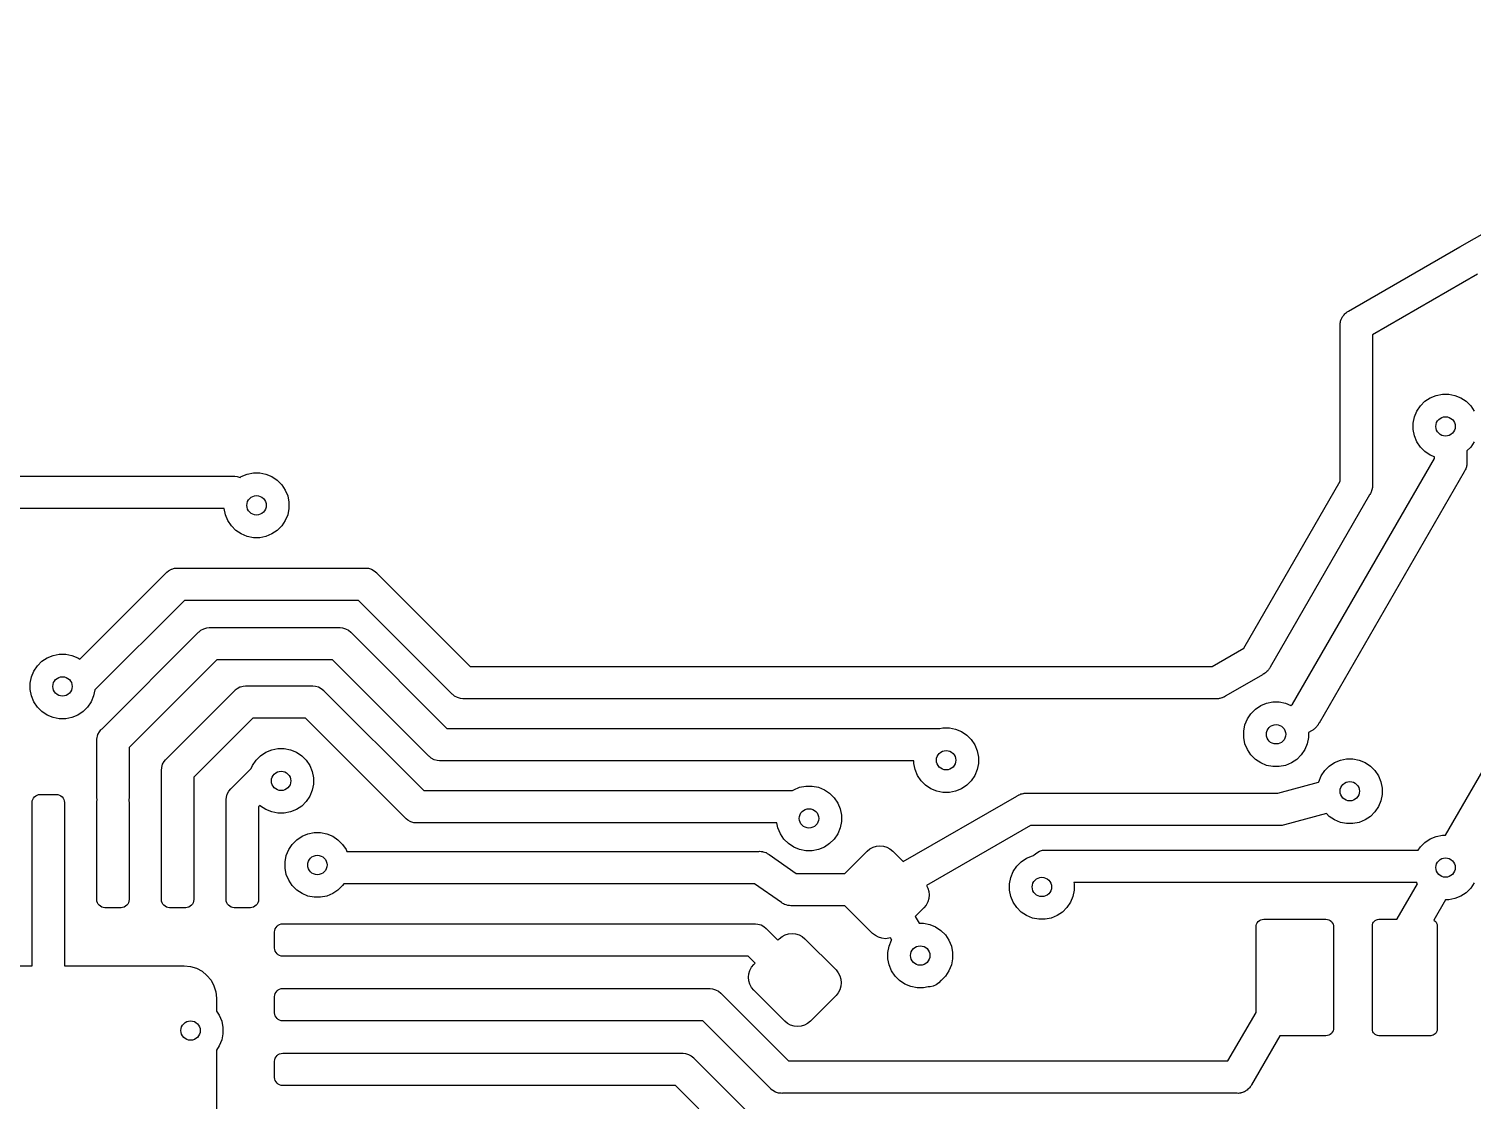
# Model space of a CAD drawing. Extents: x 3.79 to 7.56, y -4.78 to -3.57.
# Drawn here: x 4.4555 to 4.8947, y -4.1062 to -3.7802 of the extents above; entities that cross this region are included whole.
import ezdxf

# ---------------------------------------------------------------- set-up
doc = ezdxf.new("R2010")
doc.units = 0
doc.header["$MEASUREMENT"] = 0
doc.layers.add('BLACK', color=7, linetype='CONTINUOUS')

msp = doc.modelspace()

# ---------------------------------------------------------------- linework, layer by layer
at = {"layer": 'BLACK', "linetype": 'CONTINUOUS'}
for p, q in [((4.89098, -3.84656), (5.00593, -3.78019)), ((4.85706, -3.86614), (4.89098, -3.84656)), ((4.8963, -3.85485), (4.86437, -3.87329)), ((4.85465, -3.86932), (4.85467, -3.86916)), ((4.85467, -3.86916), (4.85479, -3.86886)), ((4.85479, -3.86886), (4.85488, -3.86855)), ((4.85488, -3.86855), (4.85496, -3.86841)), ((4.85496, -3.86841), (4.85501, -3.86826)), ((4.85501, -3.86826), (4.85518, -3.86798)), ((4.85518, -3.86798), (4.85534, -3.8677)), ((4.85534, -3.8677), (4.85544, -3.86757)), ((4.85544, -3.86757), (4.85553, -3.86743)), ((4.85553, -3.86743), (4.85575, -3.8672)), ((4.85575, -3.8672), (4.85595, -3.86695)), ((4.85595, -3.86695), (4.85608, -3.86684)), ((4.85608, -3.86684), (4.85619, -3.86673)), ((4.85619, -3.86673), (4.85645, -3.86654)), ((4.85645, -3.86654), (4.8567, -3.86633)), ((4.8567, -3.86633), (4.85706, -3.86614)), ((4.85451, -3.87012), (4.85457, -3.8698)), ((4.85453, -3.87052), (4.85451, -3.87012)), ((4.85453, -3.91787), (4.85453, -3.87052)), ((4.85457, -3.8698), (4.8546, -3.86948)), ((4.8546, -3.86948), (4.85465, -3.86932)), ((4.86437, -3.87329), (4.86437, -3.91878)), ((4.87789, -3.89652), (4.87897, -3.89491)), ((4.87897, -3.89491), (4.88034, -3.89354)), ((4.88034, -3.89354), (4.88195, -3.89246)), ((4.88195, -3.89246), (4.88374, -3.89172)), ((4.88374, -3.89172), (4.88564, -3.89134)), ((4.88564, -3.89134), (4.88758, -3.89134)), ((4.88758, -3.89134), (4.88949, -3.89172)), ((4.88949, -3.89172), (4.89128, -3.89246)), ((4.89128, -3.89246), (4.89289, -3.89354)), ((4.89289, -3.89354), (4.89426, -3.89491)), ((4.89426, -3.89491), (4.89534, -3.89652)), ((4.87677, -3.90021), (4.87715, -3.89831)), ((4.87715, -3.89831), (4.87789, -3.89652)), ((4.87677, -3.90215), (4.87677, -3.90021)), ((4.87715, -3.90405), (4.87677, -3.90215)), ((4.87789, -3.90584), (4.87715, -3.90405)), ((4.87897, -3.90746), (4.87789, -3.90584)), ((4.88034, -3.90883), (4.87897, -3.90746)), ((4.89426, -3.90746), (4.89311, -3.9086)), ((4.89311, -3.9086), (4.89311, -3.91183)), ((4.89534, -3.90584), (4.89426, -3.90746)), ((4.84007, -3.98574), (4.88327, -3.91091)), ((4.88195, -3.9099), (4.88034, -3.90883)), ((4.88327, -3.91045), (4.88195, -3.9099)), ((4.88327, -3.91091), (4.88327, -3.91045)), ((4.89305, -3.91304), (4.89304, -3.9132)), ((4.89309, -3.91288), (4.89305, -3.91304)), ((4.8931, -3.91256), (4.89309, -3.91288)), ((4.89311, -3.91247), (4.8931, -3.91256)), ((4.89311, -3.91183), (4.89312, -3.91191)), ((4.89312, -3.91191), (4.89311, -3.91231)), ((4.89311, -3.91231), (4.89311, -3.91247)), ((4.42701, -3.91634), (4.51823, -3.91634)), ((4.51823, -3.91634), (4.51895, -3.91641)), ((4.51895, -3.91641), (4.51984, -3.91668)), ((4.51984, -3.91668), (4.52014, -3.91647)), ((4.52014, -3.91647), (4.52193, -3.91573)), ((4.52193, -3.91573), (4.52383, -3.91535)), ((4.52383, -3.91535), (4.52577, -3.91535)), ((4.52577, -3.91535), (4.52767, -3.91573)), ((4.52767, -3.91573), (4.52947, -3.91647)), ((4.52947, -3.91647), (4.53108, -3.91755)), ((4.53108, -3.91755), (4.53245, -3.91892)), ((4.89225, -3.91504), (4.84813, -3.99146)), ((4.8923, -3.91498), (4.89225, -3.91504)), ((4.89249, -3.91462), (4.8923, -3.91498)), ((4.89257, -3.91448), (4.89249, -3.91462)), ((4.89261, -3.91441), (4.89257, -3.91448)), ((4.89276, -3.91413), (4.89261, -3.91441)), ((4.8928, -3.91397), (4.89276, -3.91413)), ((4.89287, -3.91382), (4.8928, -3.91397)), ((4.89295, -3.91351), (4.89287, -3.91382)), ((4.89304, -3.9132), (4.89295, -3.91351)), ((4.53245, -3.91892), (4.53353, -3.92053)), ((4.53353, -3.92053), (4.53427, -3.92233)), ((4.82519, -3.96868), (4.85453, -3.91787)), ((4.86356, -3.92193), (4.86351, -3.922)), ((4.86375, -3.92158), (4.86356, -3.92193)), ((4.86383, -3.92144), (4.86375, -3.92158)), ((4.86386, -3.92136), (4.86383, -3.92144)), ((4.86402, -3.92108), (4.86386, -3.92136)), ((4.86406, -3.92092), (4.86402, -3.92108)), ((4.86413, -3.92078), (4.86406, -3.92092)), ((4.8642, -3.92046), (4.86413, -3.92078)), ((4.8643, -3.92015), (4.8642, -3.92046)), ((4.86431, -3.91999), (4.8643, -3.92015)), ((4.86435, -3.91983), (4.86431, -3.91999)), ((4.86436, -3.91951), (4.86435, -3.91983)), ((4.86437, -3.91943), (4.86436, -3.91951)), ((4.86437, -3.91878), (4.86438, -3.91886)), ((4.86438, -3.91886), (4.86437, -3.91927)), ((4.86437, -3.91927), (4.86437, -3.91943)), ((4.51496, -3.92618), (4.42881, -3.92618)), ((4.51534, -3.92807), (4.51496, -3.92618)), ((4.53427, -3.92233), (4.53465, -3.92423)), ((4.53465, -3.92617), (4.53427, -3.92807)), ((4.53465, -3.92423), (4.53465, -3.92617)), ((4.86351, -3.922), (4.83326, -3.9744)), ((4.51608, -3.92986), (4.51534, -3.92807)), ((4.51716, -3.93147), (4.51608, -3.92986)), ((4.53353, -3.92986), (4.53245, -3.93147)), ((4.53427, -3.92807), (4.53353, -3.92986)), ((4.51853, -3.93284), (4.51716, -3.93147)), ((4.52014, -3.93392), (4.51853, -3.93284)), ((4.52193, -3.93466), (4.52014, -3.93392)), ((4.52383, -3.93504), (4.52193, -3.93466)), ((4.52577, -3.93504), (4.52383, -3.93504)), ((4.52767, -3.93466), (4.52577, -3.93504)), ((4.52947, -3.93392), (4.52767, -3.93466)), ((4.53108, -3.93284), (4.52947, -3.93392)), ((4.53245, -3.93147), (4.53108, -3.93284)), ((4.47103, -3.97201), (4.49714, -3.9459)), ((4.49714, -3.9459), (4.49729, -3.94572)), ((4.49729, -3.94572), (4.49752, -3.94553)), ((4.49752, -3.94553), (4.49804, -3.9451)), ((4.49804, -3.9451), (4.4989, -3.94464)), ((4.4989, -3.94464), (4.49901, -3.94461)), ((4.49901, -3.94461), (4.49982, -3.94436)), ((4.49982, -3.94436), (4.50055, -3.94429)), ((4.50055, -3.94429), (4.50079, -3.94427)), ((4.50055, -3.94429), (4.50055, -3.94429)), ((4.50079, -3.94427), (4.50103, -3.94429)), ((4.50103, -3.94429), (4.55763, -3.94429)), ((4.55763, -3.94429), (4.55787, -3.94427)), ((4.55787, -3.94427), (4.55812, -3.94429)), ((4.55812, -3.94429), (4.55812, -3.94429)), ((4.55812, -3.94429), (4.55884, -3.94436)), ((4.55884, -3.94436), (4.55977, -3.94464)), ((4.55977, -3.94464), (4.56062, -3.9451)), ((4.56062, -3.9451), (4.56137, -3.94572)), ((4.56137, -3.94572), (4.56152, -3.9459)), ((4.56152, -3.9459), (4.58983, -3.97421)), ((4.50283, -3.95413), (4.47557, -3.98139)), ((4.55584, -3.95413), (4.50283, -3.95413)), ((4.58414, -3.98244), (4.55584, -3.95413)), ((4.88661, -4.02559), (4.92667, -3.95621)), ((4.47779, -3.9932), (4.50698, -3.96401)), ((4.50698, -3.96401), (4.50713, -3.96383)), ((4.50713, -3.96383), (4.50732, -3.96367)), ((4.50732, -3.96367), (4.50788, -3.96321)), ((4.50732, -3.96367), (4.50732, -3.96367)), ((4.50788, -3.96321), (4.50874, -3.96275)), ((4.50788, -3.96321), (4.50788, -3.96321)), ((4.50788, -3.96321), (4.50788, -3.96321)), ((4.50874, -3.96275), (4.50967, -3.96247)), ((4.50967, -3.96247), (4.51039, -3.9624)), ((4.51039, -3.9624), (4.51063, -3.96238)), ((4.51039, -3.9624), (4.51039, -3.9624)), ((4.51063, -3.96238), (4.51087, -3.9624)), ((4.51087, -3.9624), (4.54976, -3.9624)), ((4.54976, -3.9624), (4.55, -3.96238)), ((4.55, -3.96238), (4.55024, -3.9624)), ((4.55024, -3.9624), (4.55024, -3.9624)), ((4.55024, -3.9624), (4.55096, -3.96247)), ((4.55096, -3.96247), (4.55189, -3.96275)), ((4.55189, -3.96275), (4.55275, -3.96321)), ((4.55275, -3.96321), (4.5535, -3.96383)), ((4.5535, -3.96383), (4.55365, -3.96401)), ((4.55365, -3.96401), (4.58275, -3.99311)), ((4.81561, -3.97421), (4.82519, -3.96868)), ((4.45703, -3.97565), (4.4581, -3.97404)), ((4.4581, -3.97404), (4.45947, -3.97267)), ((4.45947, -3.97267), (4.46109, -3.97159)), ((4.46109, -3.97159), (4.46288, -3.97085)), ((4.46288, -3.97085), (4.46478, -3.97047)), ((4.46478, -3.97047), (4.46672, -3.97047)), ((4.46672, -3.97047), (4.46862, -3.97085)), ((4.46862, -3.97085), (4.47041, -3.97159)), ((4.47041, -3.97159), (4.47103, -3.97201)), ((4.51267, -3.97224), (4.48602, -3.99889)), ((4.54796, -3.97224), (4.51267, -3.97224)), ((4.57706, -4.00134), (4.54796, -3.97224)), ((4.58983, -3.97421), (4.81561, -3.97421)), ((4.83323, -3.97447), (4.83301, -3.97481)), ((4.83326, -3.9744), (4.83323, -3.97447)), ((4.45591, -3.97935), (4.45628, -3.97744)), ((4.45628, -3.97744), (4.45703, -3.97565)), ((4.8309, -3.97675), (4.81974, -3.98319)), ((4.83098, -3.97672), (4.8309, -3.97675)), ((4.83132, -3.97651), (4.83098, -3.97672)), ((4.83146, -3.97643), (4.83132, -3.97651)), ((4.83153, -3.97638), (4.83146, -3.97643)), ((4.8318, -3.97621), (4.83153, -3.97638)), ((4.83192, -3.9761), (4.8318, -3.97621)), ((4.83205, -3.976), (4.83192, -3.9761)), ((4.83227, -3.97577), (4.83205, -3.976)), ((4.83251, -3.97555), (4.83227, -3.97577)), ((4.8326, -3.97541), (4.83251, -3.97555)), ((4.83272, -3.9753), (4.8326, -3.97541)), ((4.83289, -3.97502), (4.83272, -3.9753)), ((4.83293, -3.97495), (4.83289, -3.97502)), ((4.83301, -3.97481), (4.83293, -3.97495)), ((4.45591, -3.98128), (4.45591, -3.97935)), ((4.45628, -3.98319), (4.45591, -3.98128)), ((4.45703, -3.98498), (4.45628, -3.98319)), ((4.47521, -3.98319), (4.47447, -3.98498)), ((4.47557, -3.98139), (4.47521, -3.98319)), ((4.49748, -4.00225), (4.518, -3.98173)), ((4.518, -3.98173), (4.51816, -3.98154)), ((4.51816, -3.98154), (4.51834, -3.98139)), ((4.51834, -3.98139), (4.51891, -3.98093)), ((4.51834, -3.98139), (4.51834, -3.98139)), ((4.51891, -3.98093), (4.51976, -3.98047)), ((4.51976, -3.98047), (4.51988, -3.98043)), ((4.51988, -3.98043), (4.52069, -3.98019)), ((4.52069, -3.98019), (4.52141, -3.98012)), ((4.52141, -3.98012), (4.52165, -3.98009)), ((4.52141, -3.98012), (4.52141, -3.98012)), ((4.52165, -3.98009), (4.52189, -3.98012)), ((4.52189, -3.98012), (4.54149, -3.98012)), ((4.54149, -3.98012), (4.54173, -3.98009)), ((4.54173, -3.98009), (4.54197, -3.98012)), ((4.54197, -3.98012), (4.54197, -3.98012)), ((4.54197, -3.98012), (4.5427, -3.98019)), ((4.5427, -3.98019), (4.54362, -3.98047)), ((4.54362, -3.98047), (4.54448, -3.98093)), ((4.54448, -3.98093), (4.54523, -3.98154)), ((4.54523, -3.98154), (4.54538, -3.98173)), ((4.54538, -3.98173), (4.57566, -4.01201)), ((4.5843, -3.98263), (4.58414, -3.98244)), ((4.58449, -3.98278), (4.5843, -3.98263)), ((4.58495, -3.98316), (4.58449, -3.98278)), ((4.58449, -3.98278), (4.58449, -3.98278)), ((4.58505, -3.98325), (4.58495, -3.98316)), ((4.5859, -3.9837), (4.58505, -3.98325)), ((4.81932, -3.98344), (4.81918, -3.98352)), ((4.81968, -3.98325), (4.81932, -3.98344)), ((4.81974, -3.98319), (4.81968, -3.98325)), ((4.4581, -3.98659), (4.45703, -3.98498)), ((4.45947, -3.98796), (4.4581, -3.98659)), ((4.47339, -3.98659), (4.47202, -3.98796)), ((4.47447, -3.98498), (4.47339, -3.98659)), ((4.58683, -3.98398), (4.5859, -3.9837)), ((4.58755, -3.98406), (4.58683, -3.98398)), ((4.5878, -3.98408), (4.58755, -3.98406)), ((4.58755, -3.98406), (4.58755, -3.98406)), ((4.58804, -3.98406), (4.5878, -3.98408)), ((4.81653, -3.98406), (4.58804, -3.98406)), ((4.81661, -3.98407), (4.81653, -3.98406)), ((4.81701, -3.98406), (4.81661, -3.98407)), ((4.81717, -3.98406), (4.81701, -3.98406)), ((4.81725, -3.98405), (4.81717, -3.98406)), ((4.81757, -3.98404), (4.81725, -3.98405)), ((4.81773, -3.984), (4.81757, -3.98404)), ((4.81789, -3.98398), (4.81773, -3.984)), ((4.8182, -3.98389), (4.81789, -3.98398)), ((4.81852, -3.98382), (4.8182, -3.98389)), ((4.81867, -3.98375), (4.81852, -3.98382)), ((4.81882, -3.9837), (4.81867, -3.98375)), ((4.81911, -3.98355), (4.81882, -3.9837)), ((4.81918, -3.98352), (4.81911, -3.98355)), ((4.82739, -3.98861), (4.82877, -3.98724)), ((4.82877, -3.98724), (4.83038, -3.98616)), ((4.83038, -3.98616), (4.83217, -3.98542)), ((4.83217, -3.98542), (4.83407, -3.98504)), ((4.83407, -3.98504), (4.83601, -3.98504)), ((4.83601, -3.98504), (4.83791, -3.98542)), ((4.83791, -3.98542), (4.83949, -3.98607)), ((4.83949, -3.98607), (4.84007, -3.98574)), ((4.46109, -3.98904), (4.45947, -3.98796)), ((4.46288, -3.98978), (4.46109, -3.98904)), ((4.46478, -3.99016), (4.46288, -3.98978)), ((4.46672, -3.99016), (4.46478, -3.99016)), ((4.46862, -3.98978), (4.46672, -3.99016)), ((4.47041, -3.98904), (4.46862, -3.98978)), ((4.47202, -3.98796), (4.47041, -3.98904)), ((4.52369, -3.98996), (4.50571, -4.00794)), ((4.53969, -3.98996), (4.52369, -3.98996)), ((4.56997, -4.02024), (4.53969, -3.98996)), ((4.8252, -3.99391), (4.82558, -3.99201)), ((4.82558, -3.99201), (4.82632, -3.99022)), ((4.82632, -3.99022), (4.82739, -3.98861)), ((4.84776, -3.99208), (4.84759, -3.99235)), ((4.84781, -3.99201), (4.84776, -3.99208)), ((4.84789, -3.99187), (4.84781, -3.99201)), ((4.8481, -3.99153), (4.84789, -3.99187)), ((4.84813, -3.99146), (4.8481, -3.99153)), ((4.47616, -3.99685), (4.4762, -3.99641)), ((4.4762, -3.99641), (4.47625, -3.99589)), ((4.47625, -3.99589), (4.47638, -3.99547)), ((4.47638, -3.99547), (4.47653, -3.99496)), ((4.47653, -3.99496), (4.47699, -3.9941)), ((4.47699, -3.9941), (4.47745, -3.99354)), ((4.47745, -3.99354), (4.47761, -3.99335)), ((4.47745, -3.99354), (4.47745, -3.99354)), ((4.47761, -3.99335), (4.47779, -3.9932)), ((4.58275, -3.99311), (4.73269, -3.99311)), ((4.73269, -3.99311), (4.73368, -3.99291)), ((4.73368, -3.99291), (4.73562, -3.99291)), ((4.73562, -3.99291), (4.73752, -3.99329)), ((4.73752, -3.99329), (4.73931, -3.99403)), ((4.73931, -3.99403), (4.74092, -3.99511)), ((4.74092, -3.99511), (4.74229, -3.99648)), ((4.74229, -3.99648), (4.74337, -3.99809)), ((4.8252, -3.99585), (4.8252, -3.99391)), ((4.82558, -3.99775), (4.8252, -3.99585)), ((4.84488, -3.99585), (4.8445, -3.99775)), ((4.84578, -3.99381), (4.84488, -3.99433)), ((4.84488, -3.99433), (4.84488, -3.99585)), ((4.84586, -3.99378), (4.84578, -3.99381)), ((4.8462, -3.99357), (4.84586, -3.99378)), ((4.84634, -3.99348), (4.8462, -3.99357)), ((4.8464, -3.99344), (4.84634, -3.99348)), ((4.84668, -3.99327), (4.8464, -3.99344)), ((4.8468, -3.99316), (4.84668, -3.99327)), ((4.84693, -3.99306), (4.8468, -3.99316)), ((4.84715, -3.99283), (4.84693, -3.99306)), ((4.84739, -3.9926), (4.84715, -3.99283)), ((4.84748, -3.99247), (4.84739, -3.9926)), ((4.84759, -3.99235), (4.84748, -3.99247)), ((4.47618, -3.99709), (4.47616, -3.99685)), ((4.47618, -4.01412), (4.47618, -3.99709)), ((4.48602, -3.99889), (4.48602, -4.01412)), ((4.52601, -4.00141), (4.52762, -4.00033)), ((4.52762, -4.00033), (4.52941, -3.99959)), ((4.52941, -3.99959), (4.53131, -3.99921)), ((4.53131, -3.99921), (4.53325, -3.99921)), ((4.53325, -3.99921), (4.53515, -3.99959)), ((4.53515, -3.99959), (4.53695, -4.00033)), ((4.53695, -4.00033), (4.53856, -4.00141)), ((4.74337, -3.99809), (4.74411, -3.99988)), ((4.74411, -3.99988), (4.74449, -4.00179)), ((4.82632, -3.99954), (4.82558, -3.99775)), ((4.82739, -4.00116), (4.82632, -3.99954)), ((4.84376, -3.99954), (4.84268, -4.00116)), ((4.8445, -3.99775), (4.84376, -3.99954)), ((4.49584, -4.00591), (4.49594, -4.00494)), ((4.49594, -4.00494), (4.49622, -4.00401)), ((4.49622, -4.00401), (4.49668, -4.00316)), ((4.49668, -4.00316), (4.49714, -4.0026)), ((4.49714, -4.0026), (4.49729, -4.00241)), ((4.49714, -4.0026), (4.49714, -4.0026)), ((4.49729, -4.00241), (4.49748, -4.00225)), ((4.51716, -4.01131), (4.52307, -4.0054)), ((4.52307, -4.0054), (4.52318, -4.00531)), ((4.52318, -4.00531), (4.52356, -4.00439)), ((4.52356, -4.00439), (4.52464, -4.00278)), ((4.52464, -4.00278), (4.52601, -4.00141)), ((4.53856, -4.00141), (4.53993, -4.00278)), ((4.53993, -4.00278), (4.54101, -4.00439)), ((4.54101, -4.00439), (4.54175, -4.00618)), ((4.57721, -4.00153), (4.57706, -4.00134)), ((4.5774, -4.00168), (4.57721, -4.00153)), ((4.57796, -4.00214), (4.5774, -4.00168)), ((4.5774, -4.00168), (4.5774, -4.00168)), ((4.57882, -4.0026), (4.57796, -4.00214)), ((4.57974, -4.00288), (4.57882, -4.0026)), ((4.58047, -4.00295), (4.57974, -4.00288)), ((4.58071, -4.00298), (4.58047, -4.00295)), ((4.58047, -4.00295), (4.58047, -4.00295)), ((4.58095, -4.00295), (4.58071, -4.00298)), ((4.7248, -4.00295), (4.58095, -4.00295)), ((4.7248, -4.00373), (4.7248, -4.00295)), ((4.72518, -4.00563), (4.7248, -4.00373)), ((4.74449, -4.00373), (4.74411, -4.00563)), ((4.74449, -4.00179), (4.74449, -4.00373)), ((4.82877, -4.00253), (4.82739, -4.00116)), ((4.83038, -4.0036), (4.82877, -4.00253)), ((4.83217, -4.00435), (4.83038, -4.0036)), ((4.83407, -4.00472), (4.83217, -4.00435)), ((4.83601, -4.00472), (4.83407, -4.00472)), ((4.83791, -4.00435), (4.83601, -4.00472)), ((4.8397, -4.0036), (4.83791, -4.00435)), ((4.84131, -4.00253), (4.8397, -4.0036)), ((4.84268, -4.00116), (4.84131, -4.00253)), ((4.84984, -4.00593), (4.85121, -4.00456)), ((4.85121, -4.00456), (4.85282, -4.00348)), ((4.85282, -4.00348), (4.85461, -4.00274)), ((4.85461, -4.00274), (4.85651, -4.00236)), ((4.85651, -4.00236), (4.85845, -4.00236)), ((4.85845, -4.00236), (4.86035, -4.00274)), ((4.86035, -4.00274), (4.86214, -4.00348)), ((4.86214, -4.00348), (4.86375, -4.00456)), ((4.86375, -4.00456), (4.86513, -4.00593)), ((4.49587, -4.00615), (4.49584, -4.00591)), ((4.49587, -4.01565), (4.49587, -4.00615)), ((4.50571, -4.00794), (4.50571, -4.04518)), ((4.54175, -4.00618), (4.54213, -4.00809)), ((4.54213, -4.00809), (4.54213, -4.01002)), ((4.72592, -4.00742), (4.72518, -4.00563)), ((4.727, -4.00903), (4.72592, -4.00742)), ((4.72837, -4.0104), (4.727, -4.00903)), ((4.74229, -4.00903), (4.74092, -4.0104)), ((4.74337, -4.00742), (4.74229, -4.00903)), ((4.74411, -4.00563), (4.74337, -4.00742)), ((4.83557, -4.0128), (4.84799, -4.00947)), ((4.84799, -4.00947), (4.84802, -4.00933)), ((4.84802, -4.00933), (4.84876, -4.00754)), ((4.84876, -4.00754), (4.84984, -4.00593)), ((4.86513, -4.00593), (4.8662, -4.00754)), ((4.8662, -4.00754), (4.86694, -4.00933)), ((4.86694, -4.00933), (4.86732, -4.01124)), ((4.45691, -4.01428), (4.45722, -4.01391)), ((4.45722, -4.01391), (4.45759, -4.0136)), ((4.45759, -4.0136), (4.45802, -4.01338)), ((4.45802, -4.01338), (4.45848, -4.01324)), ((4.45848, -4.01324), (4.45896, -4.01319)), ((4.45896, -4.01319), (4.46388, -4.01319)), ((4.46388, -4.01319), (4.46436, -4.01324)), ((4.46436, -4.01324), (4.46482, -4.01338)), ((4.46482, -4.01338), (4.46524, -4.0136)), ((4.46524, -4.0136), (4.46562, -4.01391)), ((4.46562, -4.01391), (4.46592, -4.01428)), ((4.47625, -4.01484), (4.47618, -4.01412)), ((4.48602, -4.01412), (4.48595, -4.01484)), ((4.51555, -4.01472), (4.51562, -4.014)), ((4.51562, -4.014), (4.5159, -4.01307)), ((4.5159, -4.01307), (4.51636, -4.01221)), ((4.51636, -4.01221), (4.51698, -4.01146)), ((4.51698, -4.01146), (4.51716, -4.01131)), ((4.54101, -4.01372), (4.53993, -4.01533)), ((4.54175, -4.01193), (4.54101, -4.01372)), ((4.54213, -4.01002), (4.54175, -4.01193)), ((4.57566, -4.01201), (4.68787, -4.01201)), ((4.68787, -4.01201), (4.68825, -4.01175)), ((4.68825, -4.01175), (4.69004, -4.01101)), ((4.69004, -4.01101), (4.69194, -4.01063)), ((4.69194, -4.01063), (4.69388, -4.01063)), ((4.69388, -4.01063), (4.69578, -4.01101)), ((4.69578, -4.01101), (4.69758, -4.01175)), ((4.69758, -4.01175), (4.69919, -4.01283)), ((4.69919, -4.01283), (4.70056, -4.0142)), ((4.72161, -4.03363), (4.7562, -4.01366)), ((4.72998, -4.01148), (4.72837, -4.0104)), ((4.73177, -4.01222), (4.72998, -4.01148)), ((4.73368, -4.0126), (4.73177, -4.01222)), ((4.73562, -4.0126), (4.73368, -4.0126)), ((4.73752, -4.01222), (4.73562, -4.0126)), ((4.73931, -4.01148), (4.73752, -4.01222)), ((4.74092, -4.0104), (4.73931, -4.01148)), ((4.7562, -4.01366), (4.75627, -4.0136)), ((4.75627, -4.0136), (4.75662, -4.01341)), ((4.75662, -4.01341), (4.75676, -4.01333)), ((4.75676, -4.01333), (4.75684, -4.0133)), ((4.75684, -4.0133), (4.75712, -4.01315)), ((4.75712, -4.01315), (4.75728, -4.0131)), ((4.75728, -4.0131), (4.75742, -4.01303)), ((4.75742, -4.01303), (4.75774, -4.01296)), ((4.75774, -4.01296), (4.75805, -4.01287)), ((4.75805, -4.01287), (4.75821, -4.01285)), ((4.75821, -4.01285), (4.75837, -4.01281)), ((4.75837, -4.01281), (4.75869, -4.0128)), ((4.75869, -4.0128), (4.75877, -4.0128)), ((4.75877, -4.0128), (4.75893, -4.0128)), ((4.75893, -4.0128), (4.75934, -4.01278)), ((4.75934, -4.01278), (4.75942, -4.0128)), ((4.75942, -4.0128), (4.83557, -4.0128)), ((4.86732, -4.01317), (4.86694, -4.01508)), ((4.86732, -4.01124), (4.86732, -4.01317)), ((4.4565, -4.01565), (4.45654, -4.01517)), ((4.4565, -4.03068), (4.4565, -4.01565)), ((4.45654, -4.01517), (4.45668, -4.01471)), ((4.45668, -4.01471), (4.45691, -4.01428)), ((4.46592, -4.01428), (4.46615, -4.01471)), ((4.46615, -4.01471), (4.46629, -4.01517)), ((4.46629, -4.01517), (4.46634, -4.01565)), ((4.46634, -4.01565), (4.46634, -4.06535)), ((4.47618, -4.01565), (4.47623, -4.01517)), ((4.47618, -4.04518), (4.47618, -4.01565)), ((4.47623, -4.01517), (4.47629, -4.01497)), ((4.47629, -4.01497), (4.47625, -4.01484)), ((4.48595, -4.01484), (4.48591, -4.01497)), ((4.48591, -4.01497), (4.48598, -4.01517)), ((4.48598, -4.01517), (4.48602, -4.01565)), ((4.48602, -4.01565), (4.48602, -4.04518)), ((4.49587, -4.04518), (4.49587, -4.01565)), ((4.49587, -4.01565), (4.49587, -4.01565)), ((4.51553, -4.01496), (4.51555, -4.01472)), ((4.51555, -4.0152), (4.51553, -4.01496)), ((4.51555, -4.01472), (4.51555, -4.01472)), ((4.51555, -4.04518), (4.51555, -4.0152)), ((4.52585, -4.01654), (4.52539, -4.017)), ((4.52539, -4.017), (4.52539, -4.04518)), ((4.52601, -4.0167), (4.52585, -4.01654)), ((4.52762, -4.01778), (4.52601, -4.0167)), ((4.52941, -4.01852), (4.52762, -4.01778)), ((4.53131, -4.0189), (4.52941, -4.01852)), ((4.53515, -4.01852), (4.53325, -4.0189)), ((4.53695, -4.01778), (4.53515, -4.01852)), ((4.53856, -4.0167), (4.53695, -4.01778)), ((4.53993, -4.01533), (4.53856, -4.0167)), ((4.70056, -4.0142), (4.70164, -4.01581)), ((4.70164, -4.01581), (4.70238, -4.0176)), ((4.70238, -4.0176), (4.70276, -4.0195)), ((4.86513, -4.01848), (4.86375, -4.01985)), ((4.8662, -4.01687), (4.86513, -4.01848)), ((4.86694, -4.01508), (4.8662, -4.01687)), ((4.53325, -4.0189), (4.53131, -4.0189)), ((4.57013, -4.02043), (4.56997, -4.02024)), ((4.57031, -4.02058), (4.57013, -4.02043)), ((4.57087, -4.02104), (4.57031, -4.02058)), ((4.5715, -4.02137), (4.57087, -4.02104)), ((4.57173, -4.0215), (4.5715, -4.02137)), ((4.57266, -4.02178), (4.57173, -4.0215)), ((4.57338, -4.02185), (4.57266, -4.02178)), ((4.57362, -4.02187), (4.57338, -4.02185)), ((4.57338, -4.02185), (4.57338, -4.02185)), ((4.57386, -4.02185), (4.57362, -4.02187)), ((4.68315, -4.02185), (4.57386, -4.02185)), ((4.68345, -4.02334), (4.68315, -4.02185)), ((4.70276, -4.02144), (4.70238, -4.02334)), ((4.70276, -4.0195), (4.70276, -4.02144)), ((4.76033, -4.02264), (4.72866, -4.04092)), ((4.83614, -4.02264), (4.76033, -4.02264)), ((4.83654, -4.02265), (4.83614, -4.02264)), ((4.83686, -4.0226), (4.83654, -4.02265)), ((4.83719, -4.02257), (4.83686, -4.0226)), ((4.83757, -4.02245), (4.83719, -4.02257)), ((4.85038, -4.01902), (4.83757, -4.02245)), ((4.85121, -4.01985), (4.85038, -4.01902)), ((4.85282, -4.02093), (4.85121, -4.01985)), ((4.85461, -4.02167), (4.85282, -4.02093)), ((4.85651, -4.02205), (4.85461, -4.02167)), ((4.85845, -4.02205), (4.85651, -4.02205)), ((4.86035, -4.02167), (4.85845, -4.02205)), ((4.86214, -4.02093), (4.86035, -4.02167)), ((4.86375, -4.01985), (4.86214, -4.02093)), ((4.53566, -4.02837), (4.53703, -4.027)), ((4.53703, -4.027), (4.53864, -4.02592)), ((4.53864, -4.02592), (4.54044, -4.02518)), ((4.54044, -4.02518), (4.54234, -4.0248)), ((4.54234, -4.0248), (4.54428, -4.0248)), ((4.54428, -4.0248), (4.54618, -4.02518)), ((4.54618, -4.02518), (4.54797, -4.02592)), ((4.54797, -4.02592), (4.54958, -4.027)), ((4.54958, -4.027), (4.55095, -4.02837)), ((4.68419, -4.02513), (4.68345, -4.02334)), ((4.68527, -4.02675), (4.68419, -4.02513)), ((4.68664, -4.02812), (4.68527, -4.02675)), ((4.70056, -4.02675), (4.69919, -4.02812)), ((4.70164, -4.02513), (4.70056, -4.02675)), ((4.70238, -4.02334), (4.70164, -4.02513)), ((4.88034, -4.02779), (4.88195, -4.02671)), ((4.88195, -4.02671), (4.88374, -4.02597)), ((4.88374, -4.02597), (4.88564, -4.02559)), ((4.88564, -4.02559), (4.88661, -4.02559)), ((4.4565, -4.06535), (4.4565, -4.03068)), ((4.53384, -4.03177), (4.53458, -4.02998)), ((4.53458, -4.02998), (4.53566, -4.02837)), ((4.55095, -4.02837), (4.55203, -4.02998)), ((4.55203, -4.02998), (4.55225, -4.03051)), ((4.55225, -4.03051), (4.67766, -4.03051)), ((4.67766, -4.03051), (4.67795, -4.03049)), ((4.67795, -4.03049), (4.67838, -4.03054)), ((4.67838, -4.03054), (4.67882, -4.03058)), ((4.67882, -4.03058), (4.67886, -4.0306)), ((4.67886, -4.0306), (4.67891, -4.0306)), ((4.67891, -4.0306), (4.67933, -4.03074)), ((4.67933, -4.03074), (4.67975, -4.03086)), ((4.67975, -4.03086), (4.67979, -4.03089)), ((4.67979, -4.03089), (4.67983, -4.0309)), ((4.67983, -4.0309), (4.68021, -4.03111)), ((4.68021, -4.03111), (4.6806, -4.03132)), ((4.6806, -4.03132), (4.68083, -4.0315)), ((4.68083, -4.0315), (4.68902, -4.0372)), ((4.68825, -4.02919), (4.68664, -4.02812)), ((4.69004, -4.02994), (4.68825, -4.02919)), ((4.69194, -4.03031), (4.69004, -4.02994)), ((4.69388, -4.03031), (4.69194, -4.03031)), ((4.69578, -4.02994), (4.69388, -4.03031)), ((4.69758, -4.02919), (4.69578, -4.02994)), ((4.69919, -4.02812), (4.69758, -4.02919)), ((4.7038, -4.0372), (4.7106, -4.03041)), ((4.7106, -4.03041), (4.71143, -4.02972)), ((4.71143, -4.02972), (4.71239, -4.02921)), ((4.71239, -4.02921), (4.71342, -4.0289)), ((4.71342, -4.0289), (4.7145, -4.02879)), ((4.7145, -4.02879), (4.71557, -4.0289)), ((4.71557, -4.0289), (4.71661, -4.02921)), ((4.71661, -4.02921), (4.71756, -4.02972)), ((4.71756, -4.02972), (4.71839, -4.03041)), ((4.71839, -4.03041), (4.72161, -4.03363)), ((4.76125, -4.03181), (4.76146, -4.03154)), ((4.76146, -4.03154), (4.76221, -4.03093)), ((4.76221, -4.03093), (4.76307, -4.03047)), ((4.76307, -4.03047), (4.764, -4.03019)), ((4.764, -4.03019), (4.76472, -4.03012)), ((4.76472, -4.03012), (4.87833, -4.03012)), ((4.87833, -4.03012), (4.87897, -4.02916)), ((4.87897, -4.02916), (4.88034, -4.02779)), ((4.53346, -4.03368), (4.53384, -4.03177)), ((4.53346, -4.03562), (4.53346, -4.03368)), ((4.53384, -4.03752), (4.53346, -4.03562)), ((4.75506, -4.03668), (4.75613, -4.03506)), ((4.75613, -4.03506), (4.75751, -4.03369)), ((4.75751, -4.03369), (4.75912, -4.03262)), ((4.75912, -4.03262), (4.76091, -4.03187)), ((4.76091, -4.03187), (4.76125, -4.03181)), ((4.53458, -4.03931), (4.53384, -4.03752)), ((4.53566, -4.04092), (4.53458, -4.03931)), ((4.55133, -4.04035), (4.55095, -4.04092)), ((4.67631, -4.04035), (4.55133, -4.04035)), ((4.6845, -4.04605), (4.67631, -4.04035)), ((4.68902, -4.0372), (4.7038, -4.0372)), ((4.75394, -4.04037), (4.75432, -4.03847)), ((4.75394, -4.04231), (4.75394, -4.04037)), ((4.75432, -4.03847), (4.75506, -4.03668)), ((4.87784, -4.03996), (4.77354, -4.03996)), ((4.77354, -4.03996), (4.77362, -4.04037)), ((4.77362, -4.04037), (4.77362, -4.04231)), ((4.87192, -4.05103), (4.87808, -4.04037)), ((4.87789, -4.0401), (4.87784, -4.03996)), ((4.87808, -4.04037), (4.87789, -4.0401)), ((4.89534, -4.0401), (4.89426, -4.04171)), ((4.53703, -4.04229), (4.53566, -4.04092)), ((4.53864, -4.04337), (4.53703, -4.04229)), ((4.54044, -4.04411), (4.53864, -4.04337)), ((4.54234, -4.04449), (4.54044, -4.04411)), ((4.54428, -4.04449), (4.54234, -4.04449)), ((4.54618, -4.04411), (4.54428, -4.04449)), ((4.54797, -4.04337), (4.54618, -4.04411)), ((4.54958, -4.04229), (4.54797, -4.04337)), ((4.55095, -4.04092), (4.54958, -4.04229)), ((4.72866, -4.04092), (4.72905, -4.04166)), ((4.72905, -4.04166), (4.72937, -4.0427)), ((4.72937, -4.04485), (4.72905, -4.04588)), ((4.72937, -4.0427), (4.72947, -4.04377)), ((4.72947, -4.04377), (4.72937, -4.04485)), ((4.75432, -4.04421), (4.75394, -4.04231)), ((4.75506, -4.046), (4.75432, -4.04421)), ((4.77324, -4.04421), (4.7725, -4.046)), ((4.77362, -4.04231), (4.77324, -4.04421)), ((4.88949, -4.0449), (4.88758, -4.04528)), ((4.89128, -4.04416), (4.88949, -4.0449)), ((4.89289, -4.04308), (4.89128, -4.04416)), ((4.89426, -4.04171), (4.89289, -4.04308)), ((4.47623, -4.04566), (4.47618, -4.04518)), ((4.47637, -4.04612), (4.47623, -4.04566)), ((4.4766, -4.04654), (4.47637, -4.04612)), ((4.4769, -4.04692), (4.4766, -4.04654)), ((4.47727, -4.04722), (4.4769, -4.04692)), ((4.4777, -4.04745), (4.47727, -4.04722)), ((4.47816, -4.04759), (4.4777, -4.04745)), ((4.47864, -4.04764), (4.47816, -4.04759)), ((4.48356, -4.04764), (4.47864, -4.04764)), ((4.48404, -4.04759), (4.48356, -4.04764)), ((4.4845, -4.04745), (4.48404, -4.04759)), ((4.48493, -4.04722), (4.4845, -4.04745)), ((4.4853, -4.04692), (4.48493, -4.04722)), ((4.48561, -4.04654), (4.4853, -4.04692)), ((4.48584, -4.04612), (4.48561, -4.04654)), ((4.48598, -4.04566), (4.48584, -4.04612)), ((4.48602, -4.04518), (4.48598, -4.04566)), ((4.49591, -4.04566), (4.49587, -4.04518)), ((4.49605, -4.04612), (4.49591, -4.04566)), ((4.49628, -4.04654), (4.49605, -4.04612)), ((4.49659, -4.04692), (4.49628, -4.04654)), ((4.49696, -4.04722), (4.49659, -4.04692)), ((4.49739, -4.04745), (4.49696, -4.04722)), ((4.49785, -4.04759), (4.49739, -4.04745)), ((4.49833, -4.04764), (4.49785, -4.04759)), ((4.50325, -4.04764), (4.49833, -4.04764)), ((4.50373, -4.04759), (4.50325, -4.04764)), ((4.50419, -4.04745), (4.50373, -4.04759)), ((4.50462, -4.04722), (4.50419, -4.04745)), ((4.50499, -4.04692), (4.50462, -4.04722)), ((4.50529, -4.04654), (4.50499, -4.04692)), ((4.50552, -4.04612), (4.50529, -4.04654)), ((4.50566, -4.04566), (4.50552, -4.04612)), ((4.50571, -4.04518), (4.50566, -4.04566)), ((4.5156, -4.04566), (4.51555, -4.04518)), ((4.51574, -4.04612), (4.5156, -4.04566)), ((4.51597, -4.04654), (4.51574, -4.04612)), ((4.51627, -4.04692), (4.51597, -4.04654)), ((4.51664, -4.04722), (4.51627, -4.04692)), ((4.51707, -4.04745), (4.51664, -4.04722)), ((4.51753, -4.04759), (4.51707, -4.04745)), ((4.51801, -4.04764), (4.51753, -4.04759)), ((4.52293, -4.04764), (4.51801, -4.04764)), ((4.52341, -4.04759), (4.52293, -4.04764)), ((4.52387, -4.04745), (4.52341, -4.04759)), ((4.5243, -4.04722), (4.52387, -4.04745)), ((4.52467, -4.04692), (4.5243, -4.04722)), ((4.52498, -4.04654), (4.52467, -4.04692)), ((4.52521, -4.04612), (4.52498, -4.04654)), ((4.52535, -4.04566), (4.52521, -4.04612)), ((4.52539, -4.04518), (4.52535, -4.04566)), ((4.68473, -4.04624), (4.6845, -4.04605)), ((4.68511, -4.04644), (4.68473, -4.04624)), ((4.6855, -4.04666), (4.68511, -4.04644)), ((4.68554, -4.04667), (4.6855, -4.04666)), ((4.68558, -4.04669), (4.68554, -4.04667)), ((4.686, -4.04682), (4.68558, -4.04669)), ((4.68642, -4.04696), (4.686, -4.04682)), ((4.68647, -4.04696), (4.68642, -4.04696)), ((4.68651, -4.04698), (4.68647, -4.04696)), ((4.68695, -4.04702), (4.68651, -4.04698)), ((4.68738, -4.04707), (4.68695, -4.04702)), ((4.68767, -4.04705), (4.68738, -4.04707)), ((4.70385, -4.04705), (4.68767, -4.04705)), ((4.71227, -4.05546), (4.70385, -4.04705)), ((4.72786, -4.04767), (4.72525, -4.05028)), ((4.72854, -4.04683), (4.72786, -4.04767)), ((4.72905, -4.04588), (4.72854, -4.04683)), ((4.75613, -4.04761), (4.75506, -4.046)), ((4.75751, -4.04898), (4.75613, -4.04761)), ((4.75912, -4.05006), (4.75751, -4.04898)), ((4.77005, -4.04898), (4.76844, -4.05006)), ((4.77142, -4.04761), (4.77005, -4.04898)), ((4.7725, -4.046), (4.77142, -4.04761)), ((4.88661, -4.04528), (4.88305, -4.05144)), ((4.88758, -4.04528), (4.88661, -4.04528)), ((4.5305, -4.05408), (4.53073, -4.05365)), ((4.53073, -4.05365), (4.53104, -4.05328)), ((4.53104, -4.05328), (4.53141, -4.05297)), ((4.53141, -4.05297), (4.53183, -4.05275)), ((4.53183, -4.05275), (4.5323, -4.05261)), ((4.5323, -4.05261), (4.53278, -4.05256)), ((4.53278, -4.05256), (4.67618, -4.05256)), ((4.67618, -4.05256), (4.67642, -4.05254)), ((4.67642, -4.05254), (4.67667, -4.05256)), ((4.67667, -4.05256), (4.67667, -4.05256)), ((4.67667, -4.05256), (4.67739, -4.05263)), ((4.67739, -4.05263), (4.67832, -4.05291)), ((4.67832, -4.05291), (4.67917, -4.05337)), ((4.67917, -4.05337), (4.67992, -4.05398)), ((4.72525, -4.05028), (4.72646, -4.05236)), ((4.72646, -4.05236), (4.72774, -4.05236)), ((4.72774, -4.05236), (4.72964, -4.05274)), ((4.72964, -4.05274), (4.73143, -4.05348)), ((4.73143, -4.05348), (4.73305, -4.05456)), ((4.76091, -4.0508), (4.75912, -4.05006)), ((4.76281, -4.05118), (4.76091, -4.0508)), ((4.76475, -4.05118), (4.76281, -4.05118)), ((4.76665, -4.0508), (4.76475, -4.05118)), ((4.76844, -4.05006), (4.76665, -4.0508)), ((4.82894, -4.05354), (4.82898, -4.05308)), ((4.82894, -4.07951), (4.82894, -4.05354)), ((4.82898, -4.05308), (4.82912, -4.05264)), ((4.82912, -4.05264), (4.82934, -4.05223)), ((4.82934, -4.05223), (4.82963, -4.05187)), ((4.82963, -4.05187), (4.82999, -4.05158)), ((4.82999, -4.05158), (4.8304, -4.05136)), ((4.8304, -4.05136), (4.83084, -4.05123)), ((4.83084, -4.05123), (4.8313, -4.05118)), ((4.8313, -4.05118), (4.8502, -4.05118)), ((4.8502, -4.05118), (4.85066, -4.05123)), ((4.85066, -4.05123), (4.8511, -4.05136)), ((4.8511, -4.05136), (4.85151, -4.05158)), ((4.85151, -4.05158), (4.85187, -4.05187)), ((4.85187, -4.05187), (4.85216, -4.05223)), ((4.85216, -4.05223), (4.85238, -4.05264)), ((4.85238, -4.05264), (4.85251, -4.05308)), ((4.85251, -4.05308), (4.85256, -4.05354)), ((4.85256, -4.05354), (4.85256, -4.08425)), ((4.86437, -4.05315), (4.86441, -4.05277)), ((4.86437, -4.08465), (4.86437, -4.05315)), ((4.86441, -4.05277), (4.86452, -4.0524)), ((4.86452, -4.0524), (4.8647, -4.05206)), ((4.8647, -4.05206), (4.86495, -4.05176)), ((4.86495, -4.05176), (4.86524, -4.05151)), ((4.86524, -4.05151), (4.86559, -4.05133)), ((4.86559, -4.05133), (4.86595, -4.05122)), ((4.86595, -4.05122), (4.86634, -4.05118)), ((4.86634, -4.05118), (4.87183, -4.05118)), ((4.87183, -4.05118), (4.87187, -4.0511)), ((4.87187, -4.0511), (4.87192, -4.05103)), ((4.88305, -4.05144), (4.88318, -4.05151)), ((4.88318, -4.05151), (4.88348, -4.05176)), ((4.88348, -4.05176), (4.88372, -4.05206)), ((4.88372, -4.05206), (4.88391, -4.0524)), ((4.88391, -4.0524), (4.88402, -4.05277)), ((4.88402, -4.05277), (4.88406, -4.05315)), ((4.88406, -4.05315), (4.88406, -4.08465)), ((4.53031, -4.05502), (4.53036, -4.05454)), ((4.53031, -4.05994), (4.53031, -4.05502)), ((4.53036, -4.05454), (4.5305, -4.05408)), ((4.67992, -4.05398), (4.68008, -4.05417)), ((4.68008, -4.05417), (4.68346, -4.05755)), ((4.68346, -4.05755), (4.68387, -4.05713)), ((4.68387, -4.05713), (4.68471, -4.05645)), ((4.68471, -4.05645), (4.68566, -4.05594)), ((4.68566, -4.05594), (4.6867, -4.05563)), ((4.6867, -4.05563), (4.68777, -4.05552)), ((4.68777, -4.05552), (4.68885, -4.05563)), ((4.68885, -4.05563), (4.68988, -4.05594)), ((4.68988, -4.05594), (4.69083, -4.05645)), ((4.69083, -4.05645), (4.69167, -4.05713)), ((4.69167, -4.05713), (4.70113, -4.0666)), ((4.7131, -4.05615), (4.71227, -4.05546)), ((4.71406, -4.05666), (4.7131, -4.05615)), ((4.71509, -4.05697), (4.71406, -4.05666)), ((4.71617, -4.05708), (4.71509, -4.05697)), ((4.71724, -4.05697), (4.71617, -4.05708)), ((4.71768, -4.05684), (4.71724, -4.05697)), ((4.71731, -4.05933), (4.71805, -4.05754)), ((4.71807, -4.05752), (4.71768, -4.05684)), ((4.71805, -4.05754), (4.71807, -4.05752)), ((4.73305, -4.05456), (4.73442, -4.05593)), ((4.73442, -4.05593), (4.73549, -4.05754)), ((4.73549, -4.05754), (4.73624, -4.05933)), ((4.53036, -4.06042), (4.53031, -4.05994)), ((4.5305, -4.06088), (4.53036, -4.06042)), ((4.53073, -4.06131), (4.5305, -4.06088)), ((4.53104, -4.06168), (4.53073, -4.06131)), ((4.53141, -4.06199), (4.53104, -4.06168)), ((4.53183, -4.06221), (4.53141, -4.06199)), ((4.5323, -4.06235), (4.53183, -4.06221)), ((4.53278, -4.0624), (4.5323, -4.06235)), ((4.67439, -4.0624), (4.53278, -4.0624)), ((4.6765, -4.06451), (4.67439, -4.0624)), ((4.71693, -4.06124), (4.71731, -4.05933)), ((4.71693, -4.06317), (4.71693, -4.06124)), ((4.73624, -4.05933), (4.73661, -4.06124)), ((4.73661, -4.06124), (4.73661, -4.06317)), ((4.40039, -4.06535), (4.4565, -4.06535)), ((4.46634, -4.06535), (4.50276, -4.06535)), ((4.50276, -4.06535), (4.50468, -4.06554)), ((4.50468, -4.06554), (4.50652, -4.0661)), ((4.50652, -4.0661), (4.50822, -4.06701)), ((4.67457, -4.06775), (4.67488, -4.06672)), ((4.67488, -4.06672), (4.67539, -4.06576)), ((4.67539, -4.06576), (4.67608, -4.06493)), ((4.67608, -4.06493), (4.6765, -4.06451)), ((4.70113, -4.0666), (4.70182, -4.06743)), ((4.71731, -4.06508), (4.71693, -4.06317)), ((4.71805, -4.06687), (4.71731, -4.06508)), ((4.71913, -4.06848), (4.71805, -4.06687)), ((4.73549, -4.06687), (4.73442, -4.06848)), ((4.73624, -4.06508), (4.73549, -4.06687)), ((4.73661, -4.06317), (4.73624, -4.06508)), ((4.50822, -4.06701), (4.50972, -4.06824)), ((4.50972, -4.06824), (4.51094, -4.06973)), ((4.51094, -4.06973), (4.51185, -4.07143)), ((4.67446, -4.06883), (4.67457, -4.06775)), ((4.67457, -4.0699), (4.67446, -4.06883)), ((4.67488, -4.07094), (4.67457, -4.0699)), ((4.67539, -4.07189), (4.67488, -4.07094)), ((4.70182, -4.06743), (4.70233, -4.06839)), ((4.70233, -4.06839), (4.70264, -4.06942)), ((4.70264, -4.06942), (4.70275, -4.0705)), ((4.70275, -4.0705), (4.70264, -4.07157)), ((4.7205, -4.06985), (4.71913, -4.06848)), ((4.72211, -4.07093), (4.7205, -4.06985)), ((4.7239, -4.07167), (4.72211, -4.07093)), ((4.73161, -4.07113), (4.73072, -4.07153)), ((4.73239, -4.07056), (4.73161, -4.07113)), ((4.73306, -4.06985), (4.73239, -4.07056)), ((4.73308, -4.06981), (4.73306, -4.06985)), ((4.73442, -4.06848), (4.73308, -4.06981)), ((4.51185, -4.07143), (4.51241, -4.07328)), ((4.51241, -4.07328), (4.5126, -4.0752)), ((4.5126, -4.0752), (4.5126, -4.07911)), ((4.53031, -4.0747), (4.53036, -4.07422)), ((4.53031, -4.07963), (4.53031, -4.0747)), ((4.53036, -4.07422), (4.5305, -4.07376)), ((4.5305, -4.07376), (4.53073, -4.07334)), ((4.53073, -4.07334), (4.53104, -4.07296)), ((4.53104, -4.07296), (4.53141, -4.07266)), ((4.53141, -4.07266), (4.53183, -4.07243)), ((4.53183, -4.07243), (4.5323, -4.07229)), ((4.5323, -4.07229), (4.53278, -4.07224)), ((4.53278, -4.07224), (4.66236, -4.07224)), ((4.66236, -4.07224), (4.6626, -4.07222)), ((4.6626, -4.07222), (4.66284, -4.07224)), ((4.66284, -4.07224), (4.66284, -4.07224)), ((4.66284, -4.07224), (4.66356, -4.07232)), ((4.66356, -4.07232), (4.66449, -4.0726)), ((4.66449, -4.0726), (4.66535, -4.07305)), ((4.66535, -4.07305), (4.6661, -4.07367)), ((4.6661, -4.07367), (4.66625, -4.07386)), ((4.66625, -4.07386), (4.68668, -4.09429)), ((4.67608, -4.07272), (4.67539, -4.07189)), ((4.68554, -4.08219), (4.67608, -4.07272)), ((4.70113, -4.07439), (4.69334, -4.08219)), ((4.70182, -4.07356), (4.70113, -4.07439)), ((4.70233, -4.07261), (4.70182, -4.07356)), ((4.70264, -4.07157), (4.70233, -4.07261)), ((4.7258, -4.07205), (4.7239, -4.07167)), ((4.72774, -4.07205), (4.7258, -4.07205)), ((4.72915, -4.07177), (4.72774, -4.07205)), ((4.72978, -4.07175), (4.72915, -4.07177)), ((4.73072, -4.07153), (4.72978, -4.07175)), ((4.5126, -4.07911), (4.51345, -4.08038)), ((4.53036, -4.08011), (4.53031, -4.07963)), ((4.8204, -4.09429), (4.82894, -4.07951)), ((4.51345, -4.08038), (4.51419, -4.08217)), ((4.51419, -4.08217), (4.51457, -4.08407)), ((4.51457, -4.08407), (4.51457, -4.08601)), ((4.5305, -4.08057), (4.53036, -4.08011)), ((4.53073, -4.08099), (4.5305, -4.08057)), ((4.53104, -4.08137), (4.53073, -4.08099)), ((4.53141, -4.08167), (4.53104, -4.08137)), ((4.53183, -4.0819), (4.53141, -4.08167)), ((4.5323, -4.08204), (4.53183, -4.0819)), ((4.53278, -4.08209), (4.5323, -4.08204)), ((4.66056, -4.08209), (4.53278, -4.08209)), ((4.681, -4.10252), (4.66056, -4.08209)), ((4.68638, -4.08287), (4.68554, -4.08219)), ((4.68733, -4.08338), (4.68638, -4.08287)), ((4.68837, -4.0837), (4.68733, -4.08338)), ((4.68944, -4.0838), (4.68837, -4.0837)), ((4.69052, -4.0837), (4.68944, -4.0838)), ((4.69155, -4.08338), (4.69052, -4.0837)), ((4.6925, -4.08287), (4.69155, -4.08338)), ((4.69334, -4.08219), (4.6925, -4.08287)), ((4.85256, -4.08425), (4.85251, -4.08471)), ((4.51419, -4.08791), (4.51345, -4.0897)), ((4.51457, -4.08601), (4.51419, -4.08791)), ((4.8362, -4.08661), (4.82755, -4.1016)), ((4.8502, -4.08661), (4.8362, -4.08661)), ((4.85066, -4.08657), (4.8502, -4.08661)), ((4.8511, -4.08643), (4.85066, -4.08657)), ((4.85151, -4.08622), (4.8511, -4.08643)), ((4.85187, -4.08592), (4.85151, -4.08622)), ((4.85216, -4.08556), (4.85187, -4.08592)), ((4.85238, -4.08516), (4.85216, -4.08556)), ((4.85251, -4.08471), (4.85238, -4.08516)), ((4.86441, -4.08503), (4.86437, -4.08465)), ((4.86452, -4.0854), (4.86441, -4.08503)), ((4.8647, -4.08574), (4.86452, -4.0854)), ((4.86495, -4.08604), (4.8647, -4.08574)), ((4.86524, -4.08628), (4.86495, -4.08604)), ((4.86559, -4.08646), (4.86524, -4.08628)), ((4.86595, -4.08658), (4.86559, -4.08646)), ((4.86634, -4.08661), (4.86595, -4.08658)), ((4.88209, -4.08661), (4.86634, -4.08661)), ((4.88247, -4.08658), (4.88209, -4.08661)), ((4.88284, -4.08646), (4.88247, -4.08658)), ((4.88318, -4.08628), (4.88284, -4.08646)), ((4.88348, -4.08604), (4.88318, -4.08628)), ((4.88372, -4.08574), (4.88348, -4.08604)), ((4.88391, -4.0854), (4.88372, -4.08574)), ((4.88402, -4.08503), (4.88391, -4.0854)), ((4.88406, -4.08465), (4.88402, -4.08503)), ((4.51345, -4.0897), (4.5126, -4.09097)), ((4.5126, -4.09097), (4.5126, -4.15103)), ((4.5305, -4.09345), (4.53073, -4.09302)), ((4.53073, -4.09302), (4.53104, -4.09265)), ((4.53104, -4.09265), (4.53141, -4.09234)), ((4.53141, -4.09234), (4.53183, -4.09212)), ((4.53183, -4.09212), (4.5323, -4.09198)), ((4.5323, -4.09198), (4.53278, -4.09193)), ((4.53278, -4.09193), (4.65409, -4.09193)), ((4.65409, -4.09193), (4.65433, -4.09191)), ((4.65433, -4.09191), (4.65457, -4.09193)), ((4.65457, -4.09193), (4.65457, -4.09193)), ((4.65457, -4.09193), (4.6553, -4.092)), ((4.6553, -4.092), (4.65622, -4.09228)), ((4.65622, -4.09228), (4.65708, -4.09274)), ((4.65708, -4.09274), (4.65783, -4.09335)), ((4.53031, -4.09439), (4.53036, -4.09391)), ((4.53031, -4.09931), (4.53031, -4.09439)), ((4.53036, -4.09391), (4.5305, -4.09345)), ((4.65783, -4.09335), (4.65798, -4.09354)), ((4.65798, -4.09354), (4.67763, -4.11319)), ((4.68668, -4.09429), (4.8204, -4.09429)), ((4.53036, -4.09979), (4.53031, -4.09931)), ((4.5305, -4.10025), (4.53036, -4.09979)), ((4.53073, -4.10068), (4.5305, -4.10025)), ((4.53104, -4.10105), (4.53073, -4.10068)), ((4.53141, -4.10136), (4.53104, -4.10105)), ((4.53183, -4.10158), (4.53141, -4.10136)), ((4.5323, -4.10172), (4.53183, -4.10158)), ((4.53278, -4.10177), (4.5323, -4.10172)), ((4.65229, -4.10177), (4.53278, -4.10177)), ((4.67194, -4.12142), (4.65229, -4.10177)), ((4.82736, -4.10196), (4.82715, -4.10221)), ((4.82755, -4.1016), (4.82736, -4.10196)), ((4.68115, -4.10271), (4.681, -4.10252)), ((4.68134, -4.10286), (4.68115, -4.10271)), ((4.68169, -4.10315), (4.68134, -4.10286)), ((4.68134, -4.10286), (4.68134, -4.10286)), ((4.6819, -4.10332), (4.68169, -4.10315)), ((4.68275, -4.10378), (4.6819, -4.10332)), ((4.68368, -4.10406), (4.68275, -4.10378)), ((4.6844, -4.10413), (4.68368, -4.10406)), ((4.68465, -4.10416), (4.6844, -4.10413)), ((4.6844, -4.10413), (4.6844, -4.10413)), ((4.68489, -4.10413), (4.68465, -4.10416)), ((4.82317, -4.10413), (4.68489, -4.10413)), ((4.82357, -4.10415), (4.82317, -4.10413)), ((4.82389, -4.10409), (4.82357, -4.10415)), ((4.82421, -4.10406), (4.82389, -4.10409)), ((4.82437, -4.10402), (4.82421, -4.10406)), ((4.82453, -4.10399), (4.82437, -4.10402)), ((4.82483, -4.10388), (4.82453, -4.10399)), ((4.82514, -4.10378), (4.82483, -4.10388)), ((4.82528, -4.1037), (4.82514, -4.10378)), ((4.82543, -4.10365), (4.82528, -4.1037)), ((4.82571, -4.10348), (4.82543, -4.10365)), ((4.82599, -4.10332), (4.82571, -4.10348)), ((4.82612, -4.10322), (4.82599, -4.10332)), ((4.82626, -4.10314), (4.82612, -4.10322)), ((4.82649, -4.10291), (4.82626, -4.10314)), ((4.82674, -4.10271), (4.82649, -4.10291)), ((4.82685, -4.10258), (4.82674, -4.10271)), ((4.82696, -4.10247), (4.82685, -4.10258)), ((4.82715, -4.10221), (4.82696, -4.10247))]:
    msp.add_line(p, q, dxfattribs=at)
at = {"layer": 'BLACK'}
for centre in [(4.88661, -3.90118), (4.5248, -3.9252), (4.46575, -3.98031), (4.83504, -3.99488), (4.73465, -4.00276), (4.53228, -4.00906), (4.85748, -4.0122), (4.69291, -4.02047), (4.54331, -4.03465), (4.88661, -4.03543), (4.76378, -4.04134), (4.72677, -4.0622), (4.50472, -4.08504)]:
    msp.add_circle(centre, 0.00295, dxfattribs=at)

doc.saveas('drawing.dxf')
